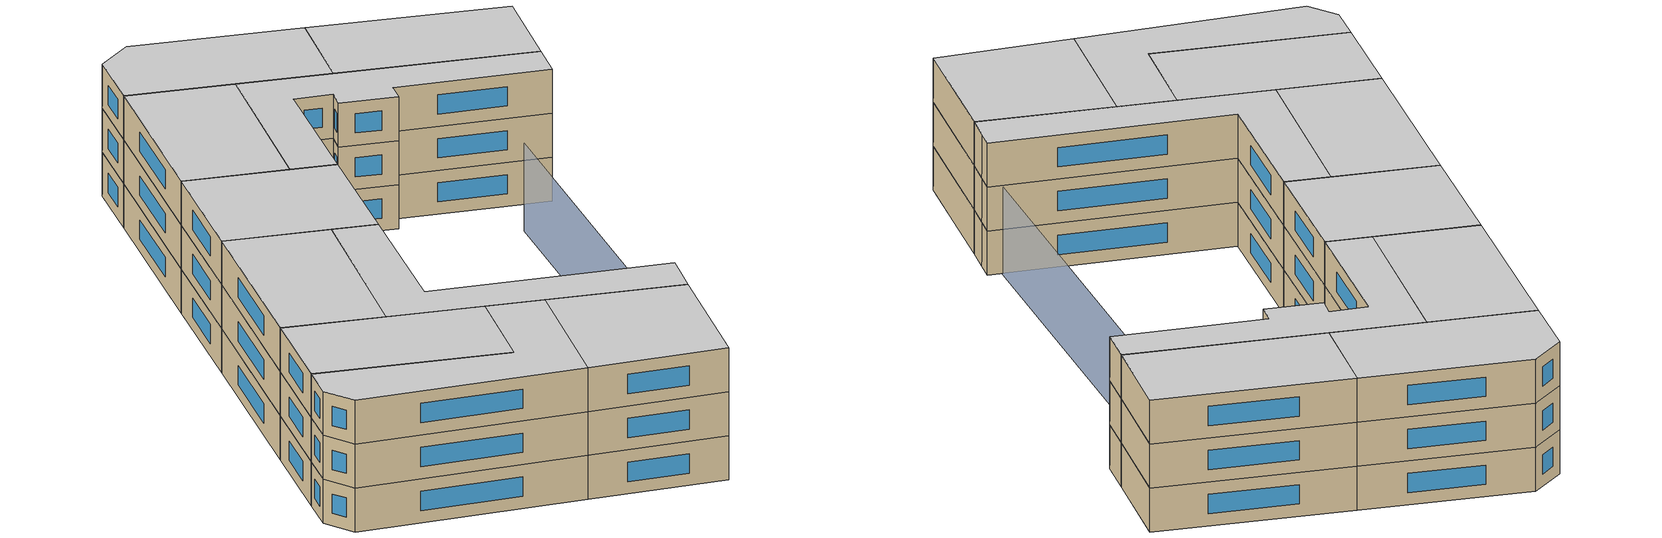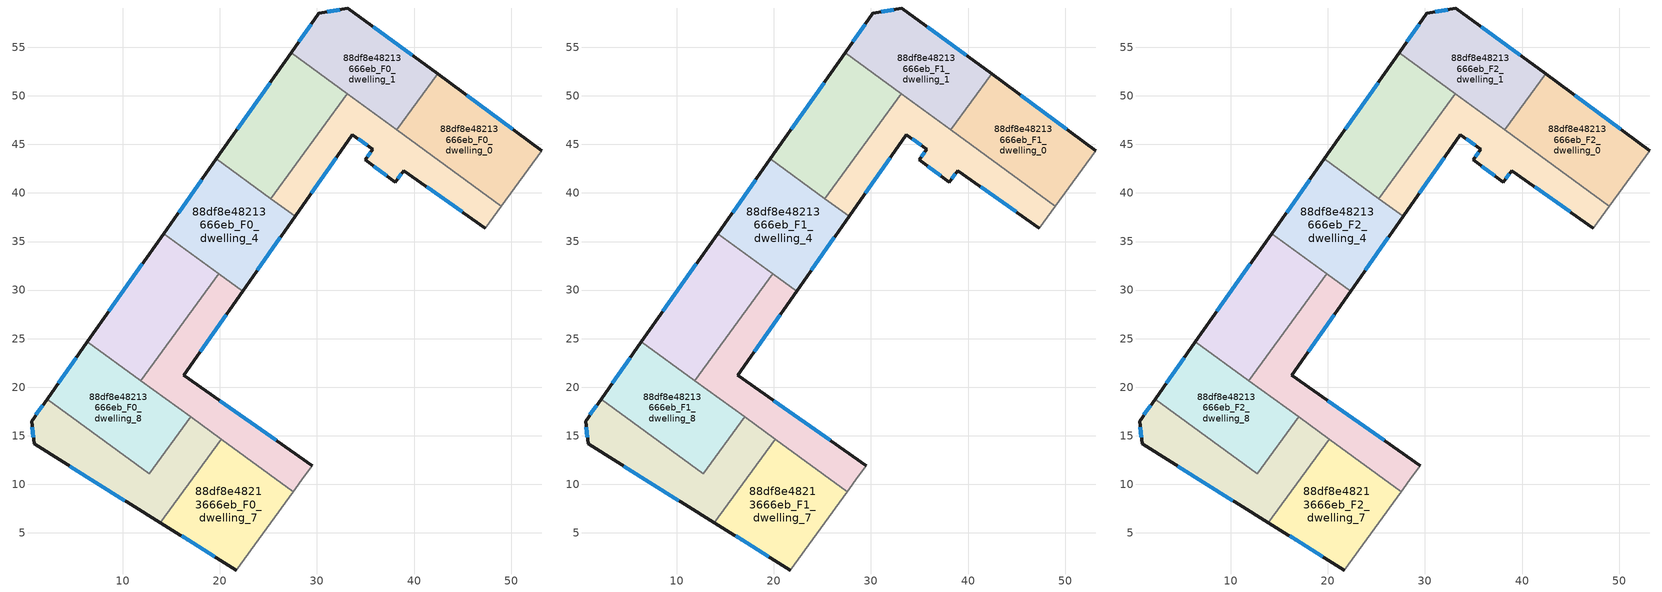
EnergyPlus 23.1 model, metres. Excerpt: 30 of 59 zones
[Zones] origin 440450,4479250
88df8e48213666eb_F0_dwelling_0
 floor ground (EU_floor_Construction): 53.15,44.36 49,38.65 38.23,46.49 42.43,52.24 z0
 wall outside (EU_wall_Construction): 53.15,44.36 42.43,52.24 z0:3
 wall to 88df8e48213666eb_F0_dwelling_1 (EU_wall_Construction): 42.43,52.24 38.23,46.49 z0:3
 wall adiabatic (EU_wall_Construction): 49,38.65 53.15,44.36 z0:3
 wall to 88df8e48213666eb_F0_dwelling_2 (EU_wall_Construction): 38.23,46.49 49,38.65 z0:3
 window (EU_Window_Construction): 50.14,46.57 45.44,50.03 z0.84:2.16
88df8e48213666eb_F0_dwelling_1
 floor ground (EU_floor_Construction): 42.43,52.24 38.23,46.49 27.34,54.42 30.2,58.48 33.19,59.03 z0
 wall outside (EU_wall_Construction): 42.43,52.24 33.19,59.03 30.2,58.48 27.34,54.42 z0:3
 wall to 88df8e48213666eb_F0_dwelling_3 (EU_wall_Construction): 27.34,54.42 33.14,50.2 z0:3
 wall to 88df8e48213666eb_F0_dwelling_2 (EU_wall_Construction): 33.14,50.2 38.23,46.49 z0:3
 window (EU_Window_Construction): 29.4,57.34 28.15,55.56 / 32.35,58.88 31.04,58.64 / 39.83,54.15 35.79,57.13 z0.84:2.16
88df8e48213666eb_F0_dwelling_2
 floor ground (EU_floor_Construction): 49,38.65 47.35,36.39 38.92,42.28 38.08,41.12 34.96,43.41 35.77,44.48 33.64,45.97 27.76,37.59 25.28,39.4 33.14,50.2 z0
 wall outside (EU_wall_Construction): 27.76,37.59 33.64,45.97 35.77,44.48 34.96,43.41 38.08,41.12 38.92,42.28 47.35,36.39 z0:3
 wall to 88df8e48213666eb_F0_dwelling_3 (EU_wall_Construction): 33.14,50.2 25.28,39.4 z0:3
 wall adiabatic (EU_wall_Construction): 47.35,36.39 49,38.65 z0:3
 wall to 88df8e48213666eb_F0_dwelling_4 (EU_wall_Construction): 25.28,39.4 27.76,37.59 z0:3
 window (EU_Window_Construction): 41.29,40.63 44.98,38.04 / 38.31,41.45 38.68,41.96 / 35.84,42.77 37.2,41.77 / 35.54,44.18 35.19,43.71 / 34.24,45.56 35.17,44.9 / 29.41,39.94 31.99,43.62 z0.84:2.16
88df8e48213666eb_F0_dwelling_3
 floor ground (EU_floor_Construction): 33.14,50.2 25.28,39.4 19.65,43.5 27.34,54.42 z0
 wall outside (EU_wall_Construction): 27.34,54.42 19.65,43.5 z0:3
 wall to 88df8e48213666eb_F0_dwelling_4 (EU_wall_Construction): 19.65,43.5 25.28,39.4 z0:3
 window (EU_Window_Construction): 25.18,51.35 21.81,46.57 z0.84:2.16
88df8e48213666eb_F0_dwelling_4
 floor ground (EU_floor_Construction): 27.76,37.59 22.37,29.89 14.24,35.82 19.65,43.5 z0
 wall outside (EU_wall_Construction): 22.37,29.89 27.76,37.59 / 19.65,43.5 14.24,35.82 z0:3
 wall to 88df8e48213666eb_F0_dwelling_6 (EU_wall_Construction): 14.24,35.82 19.92,31.68 z0:3
 wall to 88df8e48213666eb_F0_dwelling_5 (EU_wall_Construction): 19.92,31.68 22.37,29.89 z0:3
 window (EU_Window_Construction): 23.89,32.06 26.25,35.43 / 18.13,41.34 15.76,37.98 z0.84:2.16
88df8e48213666eb_F0_dwelling_5
 floor ground (EU_floor_Construction): 22.37,29.89 16.29,21.21 29.54,11.94 28.71,10.83 27.56,9.25 11.9,20.66 19.92,31.68 z0
 wall outside (EU_wall_Construction): 29.54,11.94 16.29,21.21 22.37,29.89 z0:3
 wall adiabatic (EU_wall_Construction): 27.56,9.25 28.71,10.83 29.54,11.94 z0:3
 wall to 88df8e48213666eb_F0_dwelling_6 (EU_wall_Construction): 19.92,31.68 11.9,20.66 z0:3
 wall to 88df8e48213666eb_F0_dwelling_7 (EU_wall_Construction): 20.15,14.65 27.56,9.25 z0:3
 wall to 88df8e48213666eb_F0_dwelling_9 (EU_wall_Construction): 17,16.94 20.15,14.65 z0:3
 wall to 88df8e48213666eb_F0_dwelling_8 (EU_wall_Construction): 11.9,20.66 17,16.94 z0:3
 window (EU_Window_Construction): 25.82,14.54 20.01,18.61 / 18,23.65 20.66,27.46 z0.84:2.16
88df8e48213666eb_F0_dwelling_6
 floor ground (EU_floor_Construction): 19.92,31.68 11.9,20.66 6.39,24.67 14.24,35.82 z0
 wall outside (EU_wall_Construction): 14.24,35.82 6.39,24.67 z0:3
 wall to 88df8e48213666eb_F0_dwelling_8 (EU_wall_Construction): 6.39,24.67 11.9,20.66 z0:3
 window (EU_Window_Construction): 12.03,32.69 8.59,27.8 z0.84:2.16
88df8e48213666eb_F0_dwelling_7
 floor ground (EU_floor_Construction): 27.56,9.25 21.7,1.19 13.9,6.06 20.15,14.65 z0
 wall outside (EU_wall_Construction): 13.9,6.06 21.7,1.19 z0:3
 wall to 88df8e48213666eb_F0_dwelling_9 (EU_wall_Construction): 20.15,14.65 13.9,6.06 z0:3
 wall adiabatic (EU_wall_Construction): 21.7,1.19 27.56,9.25 z0:3
 window (EU_Window_Construction): 16.09,4.69 19.51,2.56 z0.84:2.16
88df8e48213666eb_F0_dwelling_8
 floor ground (EU_floor_Construction): 17,16.94 12.75,11.11 2.23,18.77 6.39,24.67 z0
 wall outside (EU_wall_Construction): 6.39,24.67 2.23,18.77 z0:3
 wall to 88df8e48213666eb_F0_dwelling_9 (EU_wall_Construction): 2.23,18.77 12.75,11.11 17,16.94 z0:3
 window (EU_Window_Construction): 5.22,23.01 3.39,20.43 z0.84:2.16
88df8e48213666eb_F0_dwelling_9
 floor ground (EU_floor_Construction): 17,16.94 20.15,14.65 13.9,6.06 0.9,14.17 0.64,16.52 2.23,18.77 12.75,11.11 z0
 wall outside (EU_wall_Construction): 2.23,18.77 0.64,16.52 0.9,14.17 13.9,6.06 z0:3
 window (EU_Window_Construction): 4.55,11.89 10.24,8.34 / 0.71,15.86 0.82,14.83 / 1.78,18.14 1.09,17.15 z0.84:2.16
88df8e48213666eb_F1_dwelling_0
 floor to 88df8e48213666eb_F0_dwelling_0 (EU_floor_Construction): 53.15,44.36 49,38.65 38.23,46.49 42.43,52.24 z3
 wall outside (EU_wall_Construction): 53.15,44.36 42.43,52.24 z3:6
 wall to 88df8e48213666eb_F1_dwelling_1 (EU_wall_Construction): 42.43,52.24 38.23,46.49 z3:6
 wall adiabatic (EU_wall_Construction): 49,38.65 53.15,44.36 z3:6
 wall to 88df8e48213666eb_F1_dwelling_2 (EU_wall_Construction): 38.23,46.49 49,38.65 z3:6
 window (EU_Window_Construction): 50.14,46.57 45.44,50.03 z3.84:5.16
88df8e48213666eb_F1_dwelling_1
 floor to 88df8e48213666eb_F0_dwelling_1 (EU_floor_Construction): 42.43,52.24 38.23,46.49 27.34,54.42 30.2,58.48 33.19,59.03 z3
 wall outside (EU_wall_Construction): 42.43,52.24 33.19,59.03 30.2,58.48 27.34,54.42 z3:6
 wall to 88df8e48213666eb_F1_dwelling_3 (EU_wall_Construction): 27.34,54.42 33.14,50.2 z3:6
 wall to 88df8e48213666eb_F1_dwelling_2 (EU_wall_Construction): 33.14,50.2 38.23,46.49 z3:6
 window (EU_Window_Construction): 29.4,57.34 28.15,55.56 / 32.35,58.88 31.04,58.64 / 39.83,54.15 35.79,57.13 z3.84:5.16
88df8e48213666eb_F1_dwelling_2
 floor to 88df8e48213666eb_F0_dwelling_2 (EU_floor_Construction): 49,38.65 47.35,36.39 38.92,42.28 38.08,41.12 34.96,43.41 35.77,44.48 33.64,45.97 27.76,37.59 25.28,39.4 33.14,50.2 z3
 wall outside (EU_wall_Construction): 27.76,37.59 33.64,45.97 35.77,44.48 34.96,43.41 38.08,41.12 38.92,42.28 47.35,36.39 z3:6
 wall to 88df8e48213666eb_F1_dwelling_3 (EU_wall_Construction): 33.14,50.2 25.28,39.4 z3:6
 wall adiabatic (EU_wall_Construction): 47.35,36.39 49,38.65 z3:6
 wall to 88df8e48213666eb_F1_dwelling_4 (EU_wall_Construction): 25.28,39.4 27.76,37.59 z3:6
 window (EU_Window_Construction): 41.29,40.63 44.98,38.04 / 38.31,41.45 38.68,41.96 / 35.84,42.77 37.2,41.77 / 35.54,44.18 35.19,43.71 / 34.24,45.56 35.17,44.9 / 29.41,39.94 31.99,43.62 z3.84:5.16
88df8e48213666eb_F1_dwelling_3
 floor to 88df8e48213666eb_F0_dwelling_3 (EU_floor_Construction): 33.14,50.2 25.28,39.4 19.65,43.5 27.34,54.42 z3
 wall outside (EU_wall_Construction): 27.34,54.42 19.65,43.5 z3:6
 wall to 88df8e48213666eb_F1_dwelling_4 (EU_wall_Construction): 19.65,43.5 25.28,39.4 z3:6
 window (EU_Window_Construction): 25.18,51.35 21.81,46.57 z3.84:5.16
88df8e48213666eb_F1_dwelling_4
 floor to 88df8e48213666eb_F0_dwelling_4 (EU_floor_Construction): 27.76,37.59 22.37,29.89 14.24,35.82 19.65,43.5 z3
 wall outside (EU_wall_Construction): 22.37,29.89 27.76,37.59 / 19.65,43.5 14.24,35.82 z3:6
 wall to 88df8e48213666eb_F1_dwelling_6 (EU_wall_Construction): 14.24,35.82 19.92,31.68 z3:6
 wall to 88df8e48213666eb_F1_dwelling_5 (EU_wall_Construction): 19.92,31.68 22.37,29.89 z3:6
 window (EU_Window_Construction): 23.89,32.06 26.25,35.43 / 18.13,41.34 15.76,37.98 z3.84:5.16
88df8e48213666eb_F1_dwelling_5
 floor to 88df8e48213666eb_F0_dwelling_5 (EU_floor_Construction): 22.37,29.89 16.29,21.21 29.54,11.94 28.71,10.83 27.56,9.25 11.9,20.66 19.92,31.68 z3
 wall outside (EU_wall_Construction): 29.54,11.94 16.29,21.21 22.37,29.89 z3:6
 wall adiabatic (EU_wall_Construction): 27.56,9.25 28.71,10.83 29.54,11.94 z3:6
 wall to 88df8e48213666eb_F1_dwelling_6 (EU_wall_Construction): 19.92,31.68 11.9,20.66 z3:6
 wall to 88df8e48213666eb_F1_dwelling_7 (EU_wall_Construction): 20.15,14.65 27.56,9.25 z3:6
 wall to 88df8e48213666eb_F1_dwelling_9 (EU_wall_Construction): 17,16.94 20.15,14.65 z3:6
 wall to 88df8e48213666eb_F1_dwelling_8 (EU_wall_Construction): 11.9,20.66 17,16.94 z3:6
 window (EU_Window_Construction): 25.82,14.54 20.01,18.61 / 18,23.65 20.66,27.46 z3.84:5.16
88df8e48213666eb_F1_dwelling_6
 floor to 88df8e48213666eb_F0_dwelling_6 (EU_floor_Construction): 19.92,31.68 11.9,20.66 6.39,24.67 14.24,35.82 z3
 wall outside (EU_wall_Construction): 14.24,35.82 6.39,24.67 z3:6
 wall to 88df8e48213666eb_F1_dwelling_8 (EU_wall_Construction): 6.39,24.67 11.9,20.66 z3:6
 window (EU_Window_Construction): 12.03,32.69 8.59,27.8 z3.84:5.16
88df8e48213666eb_F1_dwelling_7
 floor to 88df8e48213666eb_F0_dwelling_7 (EU_floor_Construction): 27.56,9.25 21.7,1.19 13.9,6.06 20.15,14.65 z3
 wall outside (EU_wall_Construction): 13.9,6.06 21.7,1.19 z3:6
 wall to 88df8e48213666eb_F1_dwelling_9 (EU_wall_Construction): 20.15,14.65 13.9,6.06 z3:6
 wall adiabatic (EU_wall_Construction): 21.7,1.19 27.56,9.25 z3:6
 window (EU_Window_Construction): 16.09,4.69 19.51,2.56 z3.84:5.16
88df8e48213666eb_F1_dwelling_8
 floor to 88df8e48213666eb_F0_dwelling_8 (EU_floor_Construction): 17,16.94 12.75,11.11 2.23,18.77 6.39,24.67 z3
 wall outside (EU_wall_Construction): 6.39,24.67 2.23,18.77 z3:6
 wall to 88df8e48213666eb_F1_dwelling_9 (EU_wall_Construction): 2.23,18.77 12.75,11.11 17,16.94 z3:6
 window (EU_Window_Construction): 5.22,23.01 3.39,20.43 z3.84:5.16
88df8e48213666eb_F1_dwelling_9
 floor to 88df8e48213666eb_F0_dwelling_9 (EU_floor_Construction): 17,16.94 20.15,14.65 13.9,6.06 0.9,14.17 0.64,16.52 2.23,18.77 12.75,11.11 z3
 wall outside (EU_wall_Construction): 2.23,18.77 0.64,16.52 0.9,14.17 13.9,6.06 z3:6
 window (EU_Window_Construction): 4.55,11.89 10.24,8.34 / 0.71,15.86 0.82,14.83 / 1.78,18.14 1.09,17.15 z3.84:5.16
88df8e48213666eb_F2_dwelling_0
 floor to 88df8e48213666eb_F1_dwelling_0 (EU_floor_Construction): 53.15,44.36 49,38.65 38.23,46.49 42.43,52.24 z6
 wall outside (EU_wall_Construction): 53.15,44.36 42.43,52.24 z6:9
 wall to 88df8e48213666eb_F2_dwelling_1 (EU_wall_Construction): 42.43,52.24 38.23,46.49 z6:9
 wall adiabatic (EU_wall_Construction): 49,38.65 53.15,44.36 z6:9
 wall to 88df8e48213666eb_F2_dwelling_2 (EU_wall_Construction): 38.23,46.49 49,38.65 z6:9
 window (EU_Window_Construction): 50.14,46.57 45.44,50.03 z6.84:8.16
 ceiling to 88df8e48213666eb_F3_dwelling_0 (EU_floor_Construction): 49,38.65 53.15,44.36 42.43,52.24 38.23,46.49 z9
88df8e48213666eb_F2_dwelling_1
 floor to 88df8e48213666eb_F1_dwelling_1 (EU_floor_Construction): 42.43,52.24 38.23,46.49 27.34,54.42 30.2,58.48 33.19,59.03 z6
 wall outside (EU_wall_Construction): 42.43,52.24 33.19,59.03 30.2,58.48 27.34,54.42 z6:9
 wall to 88df8e48213666eb_F2_dwelling_3 (EU_wall_Construction): 27.34,54.42 33.14,50.2 z6:9
 wall to 88df8e48213666eb_F2_dwelling_2 (EU_wall_Construction): 33.14,50.2 38.23,46.49 z6:9
 window (EU_Window_Construction): 29.4,57.34 28.15,55.56 / 32.35,58.88 31.04,58.64 / 39.83,54.15 35.79,57.13 z6.84:8.16
 ceiling to 88df8e48213666eb_F3_dwelling_1 (EU_floor_Construction): 38.23,46.49 42.43,52.24 33.19,59.03 30.2,58.48 27.34,54.42 z9
88df8e48213666eb_F2_dwelling_2
 floor to 88df8e48213666eb_F1_dwelling_2 (EU_floor_Construction): 49,38.65 47.35,36.39 38.92,42.28 38.08,41.12 34.96,43.41 35.77,44.48 33.64,45.97 27.76,37.59 25.28,39.4 33.14,50.2 z6
 wall outside (EU_wall_Construction): 27.76,37.59 33.64,45.97 35.77,44.48 34.96,43.41 38.08,41.12 38.92,42.28 47.35,36.39 z6:9
 wall to 88df8e48213666eb_F2_dwelling_3 (EU_wall_Construction): 33.14,50.2 25.28,39.4 z6:9
 wall adiabatic (EU_wall_Construction): 47.35,36.39 49,38.65 z6:9
 wall to 88df8e48213666eb_F2_dwelling_4 (EU_wall_Construction): 25.28,39.4 27.76,37.59 z6:9
 window (EU_Window_Construction): 41.29,40.63 44.98,38.04 / 38.31,41.45 38.68,41.96 / 35.84,42.77 37.2,41.77 / 35.54,44.18 35.19,43.71 / 34.24,45.56 35.17,44.9 / 29.41,39.94 31.99,43.62 z6.84:8.16
 ceiling to 88df8e48213666eb_F3_dwelling_2 (EU_floor_Construction): 47.35,36.39 49,38.65 33.14,50.2 25.28,39.4 27.76,37.59 33.64,45.97 35.77,44.48 34.96,43.41 38.08,41.12 38.92,42.28 z9
88df8e48213666eb_F2_dwelling_3
 floor to 88df8e48213666eb_F1_dwelling_3 (EU_floor_Construction): 33.14,50.2 25.28,39.4 19.65,43.5 27.34,54.42 z6
 wall outside (EU_wall_Construction): 27.34,54.42 19.65,43.5 z6:9
 wall to 88df8e48213666eb_F2_dwelling_4 (EU_wall_Construction): 19.65,43.5 25.28,39.4 z6:9
 window (EU_Window_Construction): 25.18,51.35 21.81,46.57 z6.84:8.16
 ceiling to 88df8e48213666eb_F3_dwelling_3 (EU_floor_Construction): 25.28,39.4 33.14,50.2 27.34,54.42 19.65,43.5 z9
88df8e48213666eb_F2_dwelling_4
 floor to 88df8e48213666eb_F1_dwelling_4 (EU_floor_Construction): 27.76,37.59 22.37,29.89 14.24,35.82 19.65,43.5 z6
 wall outside (EU_wall_Construction): 22.37,29.89 27.76,37.59 / 19.65,43.5 14.24,35.82 z6:9
 wall to 88df8e48213666eb_F2_dwelling_6 (EU_wall_Construction): 14.24,35.82 19.92,31.68 z6:9
 wall to 88df8e48213666eb_F2_dwelling_5 (EU_wall_Construction): 19.92,31.68 22.37,29.89 z6:9
 window (EU_Window_Construction): 23.89,32.06 26.25,35.43 / 18.13,41.34 15.76,37.98 z6.84:8.16
 ceiling to 88df8e48213666eb_F3_dwelling_4 (EU_floor_Construction): 22.37,29.89 27.76,37.59 19.65,43.5 14.24,35.82 z9
88df8e48213666eb_F2_dwelling_5
 floor to 88df8e48213666eb_F1_dwelling_5 (EU_floor_Construction): 22.37,29.89 16.29,21.21 29.54,11.94 28.71,10.83 27.56,9.25 11.9,20.66 19.92,31.68 z6
 wall outside (EU_wall_Construction): 29.54,11.94 16.29,21.21 22.37,29.89 z6:9
 wall adiabatic (EU_wall_Construction): 27.56,9.25 28.71,10.83 29.54,11.94 z6:9
 wall to 88df8e48213666eb_F2_dwelling_6 (EU_wall_Construction): 19.92,31.68 11.9,20.66 z6:9
 wall to 88df8e48213666eb_F2_dwelling_7 (EU_wall_Construction): 20.15,14.65 27.56,9.25 z6:9
 wall to 88df8e48213666eb_F2_dwelling_9 (EU_wall_Construction): 17,16.94 20.15,14.65 z6:9
 wall to 88df8e48213666eb_F2_dwelling_8 (EU_wall_Construction): 11.9,20.66 17,16.94 z6:9
 window (EU_Window_Construction): 25.82,14.54 20.01,18.61 / 18,23.65 20.66,27.46 z6.84:8.16
 ceiling to 88df8e48213666eb_F3_dwelling_5 (EU_floor_Construction): 28.71,10.83 29.54,11.94 16.29,21.21 22.37,29.89 19.92,31.68 11.9,20.66 27.56,9.25 z9
88df8e48213666eb_F2_dwelling_6
 floor to 88df8e48213666eb_F1_dwelling_6 (EU_floor_Construction): 19.92,31.68 11.9,20.66 6.39,24.67 14.24,35.82 z6
 wall outside (EU_wall_Construction): 14.24,35.82 6.39,24.67 z6:9
 wall to 88df8e48213666eb_F2_dwelling_8 (EU_wall_Construction): 6.39,24.67 11.9,20.66 z6:9
 window (EU_Window_Construction): 12.03,32.69 8.59,27.8 z6.84:8.16
 ceiling to 88df8e48213666eb_F3_dwelling_6 (EU_floor_Construction): 11.9,20.66 19.92,31.68 14.24,35.82 6.39,24.67 z9
88df8e48213666eb_F2_dwelling_7
 floor to 88df8e48213666eb_F1_dwelling_7 (EU_floor_Construction): 27.56,9.25 21.7,1.19 13.9,6.06 20.15,14.65 z6
 wall outside (EU_wall_Construction): 13.9,6.06 21.7,1.19 z6:9
 wall to 88df8e48213666eb_F2_dwelling_9 (EU_wall_Construction): 20.15,14.65 13.9,6.06 z6:9
 wall adiabatic (EU_wall_Construction): 21.7,1.19 27.56,9.25 z6:9
 window (EU_Window_Construction): 16.09,4.69 19.51,2.56 z6.84:8.16
 ceiling to 88df8e48213666eb_F3_dwelling_7 (EU_floor_Construction): 21.7,1.19 27.56,9.25 20.15,14.65 13.9,6.06 z9
88df8e48213666eb_F2_dwelling_8
 floor to 88df8e48213666eb_F1_dwelling_8 (EU_floor_Construction): 17,16.94 12.75,11.11 2.23,18.77 6.39,24.67 z6
 wall outside (EU_wall_Construction): 6.39,24.67 2.23,18.77 z6:9
 wall to 88df8e48213666eb_F2_dwelling_9 (EU_wall_Construction): 2.23,18.77 12.75,11.11 17,16.94 z6:9
 window (EU_Window_Construction): 5.22,23.01 3.39,20.43 z6.84:8.16
 ceiling to 88df8e48213666eb_F3_dwelling_8 (EU_floor_Construction): 12.75,11.11 17,16.94 6.39,24.67 2.23,18.77 z9
88df8e48213666eb_F2_dwelling_9
 floor to 88df8e48213666eb_F1_dwelling_9 (EU_floor_Construction): 17,16.94 20.15,14.65 13.9,6.06 0.9,14.17 0.64,16.52 2.23,18.77 12.75,11.11 z6
 wall outside (EU_wall_Construction): 2.23,18.77 0.64,16.52 0.9,14.17 13.9,6.06 z6:9
 window (EU_Window_Construction): 4.55,11.89 10.24,8.34 / 0.71,15.86 0.82,14.83 / 1.78,18.14 1.09,17.15 z6.84:8.16
 ceiling to 88df8e48213666eb_F3_dwelling_9 (EU_floor_Construction): 13.9,6.06 20.15,14.65 17,16.94 12.75,11.11 2.23,18.77 0.64,16.52 0.9,14.17 z9
shading: 21.7,1.19 42.73,34.82 z0:6
[Building]
EU S2 Campaign: North Axis=0; Terrain=City; Solar Distribution=FullExterior
[Site:Location]
Madrid: Latitude=40.5; Longitude=-3.5; Time Zone=1; Elevation=609
[SizingPeriod:WeatherFileDays]
AnnualSizingPeriod: Begin Month=1; Begin Day of Month=1; End Month=12; End Day of Month=31; Day of Week for Start Day=Monday; Use Weather File Daylight Saving Period=No; Use Weather File Rain and Snow Indicators=No
[MATERIAL]
EU_InternalMass_Material: Roughness=MediumRough; Thickness=0.1; Conductivity=1; Density=1800; Specific Heat=900; Thermal Absorptance=0.9; Solar Absorptance=0.7; Visible Absorptance=0.7
[MATERIAL:NOMASS] Roughness=MediumRough; Thermal Absorptance=0.9; Solar Absorptance=0.7; Visible Absorptance=0.7
Name | Thermal Resistance
EU_wall_NoMass | 2.16768
EU_floor_NoMass | 1.14339
[WINDOWMATERIAL:SIMPLEGLAZINGSYSTEM]
EU_Window_SimpleGlazing: UFactor=3.23888; Solar Heat Gain Coefficient=0.85; Visible Transmittance=0.85
[CONSTRUCTION]
EU_wall_Construction: EU_wall_NoMass
EU_floor_Construction: EU_floor_NoMass
EU_Window_Construction: EU_Window_SimpleGlazing
EU_InternalMass_Construction: EU_InternalMass_Material
[ZONE] Type=1; Multiplier=1; Ceiling Height=autocalculate; Floor Area=autocalculate; Part of Total Floor Area=Yes
Name | Volume
88df8e48213666eb_F0_dwelling_0; 88df8e48213666eb_F1_dwelling_0; 88df8e48213666eb_F2_dwelling_0 | 283.245
88df8e48213666eb_F0_dwelling_1; 88df8e48213666eb_F1_dwelling_1; 88df8e48213666eb_F2_dwelling_1 | 283.237
88df8e48213666eb_F0_dwelling_2; 88df8e48213666eb_F1_dwelling_2; 88df8e48213666eb_F2_dwelling_2 | 283.2
88df8e48213666eb_F0_dwelling_3; 88df8e48213666eb_F1_dwelling_3; 88df8e48213666eb_F2_dwelling_3 | 283.214
88df8e48213666eb_F0_dwelling_4; 88df8e48213666eb_F1_dwelling_4; 88df8e48213666eb_F2_dwelling_4 | 283.221
88df8e48213666eb_F0_dwelling_5; 88df8e48213666eb_F1_dwelling_5; 88df8e48213666eb_F2_dwelling_5 | 283.223
88df8e48213666eb_F0_dwelling_6; 88df8e48213666eb_F1_dwelling_6; 88df8e48213666eb_F2_dwelling_6 | 283.23
88df8e48213666eb_F0_dwelling_7; 88df8e48213666eb_F1_dwelling_7; 88df8e48213666eb_F2_dwelling_7 | 283.22
88df8e48213666eb_F0_dwelling_8; 88df8e48213666eb_F1_dwelling_8; 88df8e48213666eb_F2_dwelling_8 | 283.217
88df8e48213666eb_F0_dwelling_9; 88df8e48213666eb_F1_dwelling_9; 88df8e48213666eb_F2_dwelling_9 | 283.194
[INTERNALMASS] Construction=EU_InternalMass_Construction
Name | Zone or ZoneList | Surface Area
88df8e48213666eb_F0_dwelling_0_EU_InternalMass | 88df8e48213666eb_F0_dwelling_0 | 94.415
88df8e48213666eb_F0_dwelling_1_EU_InternalMass | 88df8e48213666eb_F0_dwelling_1 | 94.4129
88df8e48213666eb_F0_dwelling_2_EU_InternalMass | 88df8e48213666eb_F0_dwelling_2 | 94.401
88df8e48213666eb_F0_dwelling_3_EU_InternalMass | 88df8e48213666eb_F0_dwelling_3 | 94.4079
88df8e48213666eb_F0_dwelling_4_EU_InternalMass | 88df8e48213666eb_F0_dwelling_4 | 94.4069
88df8e48213666eb_F0_dwelling_5_EU_InternalMass | 88df8e48213666eb_F0_dwelling_5 | 94.4099
88df8e48213666eb_F0_dwelling_6_EU_InternalMass | 88df8e48213666eb_F0_dwelling_6 | 94.412
88df8e48213666eb_F0_dwelling_7_EU_InternalMass | 88df8e48213666eb_F0_dwelling_7 | 94.4061
88df8e48213666eb_F0_dwelling_8_EU_InternalMass | 88df8e48213666eb_F0_dwelling_8 | 94.4069
88df8e48213666eb_F0_dwelling_9_EU_InternalMass | 88df8e48213666eb_F0_dwelling_9 | 94.3976
88df8e48213666eb_F1_dwelling_0_EU_InternalMass | 88df8e48213666eb_F1_dwelling_0 | 94.415
88df8e48213666eb_F1_dwelling_1_EU_InternalMass | 88df8e48213666eb_F1_dwelling_1 | 94.4129
88df8e48213666eb_F1_dwelling_2_EU_InternalMass | 88df8e48213666eb_F1_dwelling_2 | 94.401
88df8e48213666eb_F1_dwelling_3_EU_InternalMass | 88df8e48213666eb_F1_dwelling_3 | 94.4079
88df8e48213666eb_F1_dwelling_4_EU_InternalMass | 88df8e48213666eb_F1_dwelling_4 | 94.4069
88df8e48213666eb_F1_dwelling_5_EU_InternalMass | 88df8e48213666eb_F1_dwelling_5 | 94.4099
88df8e48213666eb_F1_dwelling_6_EU_InternalMass | 88df8e48213666eb_F1_dwelling_6 | 94.412
88df8e48213666eb_F1_dwelling_7_EU_InternalMass | 88df8e48213666eb_F1_dwelling_7 | 94.4061
88df8e48213666eb_F1_dwelling_8_EU_InternalMass | 88df8e48213666eb_F1_dwelling_8 | 94.4069
88df8e48213666eb_F1_dwelling_9_EU_InternalMass | 88df8e48213666eb_F1_dwelling_9 | 94.3976
88df8e48213666eb_F2_dwelling_0_EU_InternalMass | 88df8e48213666eb_F2_dwelling_0 | 94.415
88df8e48213666eb_F2_dwelling_1_EU_InternalMass | 88df8e48213666eb_F2_dwelling_1 | 94.4129
88df8e48213666eb_F2_dwelling_2_EU_InternalMass | 88df8e48213666eb_F2_dwelling_2 | 94.401
88df8e48213666eb_F2_dwelling_3_EU_InternalMass | 88df8e48213666eb_F2_dwelling_3 | 94.4079
88df8e48213666eb_F2_dwelling_4_EU_InternalMass | 88df8e48213666eb_F2_dwelling_4 | 94.4069
88df8e48213666eb_F2_dwelling_5_EU_InternalMass | 88df8e48213666eb_F2_dwelling_5 | 94.4099
88df8e48213666eb_F2_dwelling_6_EU_InternalMass | 88df8e48213666eb_F2_dwelling_6 | 94.412
88df8e48213666eb_F2_dwelling_7_EU_InternalMass | 88df8e48213666eb_F2_dwelling_7 | 94.4061
88df8e48213666eb_F2_dwelling_8_EU_InternalMass | 88df8e48213666eb_F2_dwelling_8 | 94.4069
88df8e48213666eb_F2_dwelling_9_EU_InternalMass | 88df8e48213666eb_F2_dwelling_9 | 94.3976
[OTHEREQUIPMENT] Fuel Type=Electricity; Design Level Calculation Method=Watts/Area; Power per Zone Floor Area=1; Fraction Latent=0; Fraction Radiant=0; Fraction Lost=0; Carbon Dioxide Generation Rate=0; EndUse Subcategory=EU_Step8_InternalGains
Name | Zone or ZoneList or Space or SpaceList | Schedule
EU_Step8_InternalGain_88df8e48213666eb_F0_dwelling_0_f000 | 88df8e48213666eb_F0_dwelling_0 | EU_Step8_GainSchedule_88df8e48213666eb_F0_dwelling_0_f000
EU_Step8_InternalGain_88df8e48213666eb_F0_dwelling_1_f000 | 88df8e48213666eb_F0_dwelling_1 | EU_Step8_GainSchedule_88df8e48213666eb_F0_dwelling_1_f000
EU_Step8_InternalGain_88df8e48213666eb_F0_dwelling_2_f000 | 88df8e48213666eb_F0_dwelling_2 | EU_Step8_GainSchedule_88df8e48213666eb_F0_dwelling_2_f000
EU_Step8_InternalGain_88df8e48213666eb_F0_dwelling_3_f000 | 88df8e48213666eb_F0_dwelling_3 | EU_Step8_GainSchedule_88df8e48213666eb_F0_dwelling_3_f000
EU_Step8_InternalGain_88df8e48213666eb_F0_dwelling_4_f000 | 88df8e48213666eb_F0_dwelling_4 | EU_Step8_GainSchedule_88df8e48213666eb_F0_dwelling_4_f000
EU_Step8_InternalGain_88df8e48213666eb_F0_dwelling_5_f000 | 88df8e48213666eb_F0_dwelling_5 | EU_Step8_GainSchedule_88df8e48213666eb_F0_dwelling_5_f000
EU_Step8_InternalGain_88df8e48213666eb_F0_dwelling_6_f000 | 88df8e48213666eb_F0_dwelling_6 | EU_Step8_GainSchedule_88df8e48213666eb_F0_dwelling_6_f000
EU_Step8_InternalGain_88df8e48213666eb_F0_dwelling_7_f000 | 88df8e48213666eb_F0_dwelling_7 | EU_Step8_GainSchedule_88df8e48213666eb_F0_dwelling_7_f000
EU_Step8_InternalGain_88df8e48213666eb_F0_dwelling_8_f000 | 88df8e48213666eb_F0_dwelling_8 | EU_Step8_GainSchedule_88df8e48213666eb_F0_dwelling_8_f000
EU_Step8_InternalGain_88df8e48213666eb_F0_dwelling_9_f000 | 88df8e48213666eb_F0_dwelling_9 | EU_Step8_GainSchedule_88df8e48213666eb_F0_dwelling_9_f000
EU_Step8_InternalGain_88df8e48213666eb_F1_dwelling_0_f000 | 88df8e48213666eb_F1_dwelling_0 | EU_Step8_GainSchedule_88df8e48213666eb_F1_dwelling_0_f000
EU_Step8_InternalGain_88df8e48213666eb_F1_dwelling_1_f000 | 88df8e48213666eb_F1_dwelling_1 | EU_Step8_GainSchedule_88df8e48213666eb_F1_dwelling_1_f000
EU_Step8_InternalGain_88df8e48213666eb_F1_dwelling_2_f000 | 88df8e48213666eb_F1_dwelling_2 | EU_Step8_GainSchedule_88df8e48213666eb_F1_dwelling_2_f000
EU_Step8_InternalGain_88df8e48213666eb_F1_dwelling_3_f000 | 88df8e48213666eb_F1_dwelling_3 | EU_Step8_GainSchedule_88df8e48213666eb_F1_dwelling_3_f000
EU_Step8_InternalGain_88df8e48213666eb_F1_dwelling_4_f000 | 88df8e48213666eb_F1_dwelling_4 | EU_Step8_GainSchedule_88df8e48213666eb_F1_dwelling_4_f000
EU_Step8_InternalGain_88df8e48213666eb_F1_dwelling_5_f000 | 88df8e48213666eb_F1_dwelling_5 | EU_Step8_GainSchedule_88df8e48213666eb_F1_dwelling_5_f000
EU_Step8_InternalGain_88df8e48213666eb_F1_dwelling_6_f000 | 88df8e48213666eb_F1_dwelling_6 | EU_Step8_GainSchedule_88df8e48213666eb_F1_dwelling_6_f000
EU_Step8_InternalGain_88df8e48213666eb_F1_dwelling_7_f000 | 88df8e48213666eb_F1_dwelling_7 | EU_Step8_GainSchedule_88df8e48213666eb_F1_dwelling_7_f000
EU_Step8_InternalGain_88df8e48213666eb_F1_dwelling_8_f000 | 88df8e48213666eb_F1_dwelling_8 | EU_Step8_GainSchedule_88df8e48213666eb_F1_dwelling_8_f000
EU_Step8_InternalGain_88df8e48213666eb_F1_dwelling_9_f000 | 88df8e48213666eb_F1_dwelling_9 | EU_Step8_GainSchedule_88df8e48213666eb_F1_dwelling_9_f000
EU_Step8_InternalGain_88df8e48213666eb_F2_dwelling_0_f000 | 88df8e48213666eb_F2_dwelling_0 | EU_Step8_GainSchedule_88df8e48213666eb_F2_dwelling_0_f000
EU_Step8_InternalGain_88df8e48213666eb_F2_dwelling_1_f000 | 88df8e48213666eb_F2_dwelling_1 | EU_Step8_GainSchedule_88df8e48213666eb_F2_dwelling_1_f000
EU_Step8_InternalGain_88df8e48213666eb_F2_dwelling_2_f000 | 88df8e48213666eb_F2_dwelling_2 | EU_Step8_GainSchedule_88df8e48213666eb_F2_dwelling_2_f000
EU_Step8_InternalGain_88df8e48213666eb_F2_dwelling_3_f000 | 88df8e48213666eb_F2_dwelling_3 | EU_Step8_GainSchedule_88df8e48213666eb_F2_dwelling_3_f000
EU_Step8_InternalGain_88df8e48213666eb_F2_dwelling_4_f000 | 88df8e48213666eb_F2_dwelling_4 | EU_Step8_GainSchedule_88df8e48213666eb_F2_dwelling_4_f000
EU_Step8_InternalGain_88df8e48213666eb_F2_dwelling_5_f000 | 88df8e48213666eb_F2_dwelling_5 | EU_Step8_GainSchedule_88df8e48213666eb_F2_dwelling_5_f000
EU_Step8_InternalGain_88df8e48213666eb_F2_dwelling_6_f000 | 88df8e48213666eb_F2_dwelling_6 | EU_Step8_GainSchedule_88df8e48213666eb_F2_dwelling_6_f000
EU_Step8_InternalGain_88df8e48213666eb_F2_dwelling_7_f000 | 88df8e48213666eb_F2_dwelling_7 | EU_Step8_GainSchedule_88df8e48213666eb_F2_dwelling_7_f000
EU_Step8_InternalGain_88df8e48213666eb_F2_dwelling_8_f000 | 88df8e48213666eb_F2_dwelling_8 | EU_Step8_GainSchedule_88df8e48213666eb_F2_dwelling_8_f000
EU_Step8_InternalGain_88df8e48213666eb_F2_dwelling_9_f000 | 88df8e48213666eb_F2_dwelling_9 | EU_Step8_GainSchedule_88df8e48213666eb_F2_dwelling_9_f000
[ZONEVENTILATION:DESIGNFLOWRATE] Schedule=EU_AlwaysOn; Design Flow Rate Calculation Method=AirChanges/Hour; Air Changes per Hour=0.480546; Ventilation Type=Natural; Fan Pressure Rise=0; Fan Total Efficiency=1; Constant Term Coefficient=1; Temperature Term Coefficient=0; Velocity Term Coefficient=0; Velocity Squared Term Coefficient=0; Minimum Indoor Temperature=-100; Maximum Indoor Temperature=100; Delta Temperature=-100; Minimum Outdoor Temperature=-100; Maximum Outdoor Temperature=100; Maximum Wind Speed=40
Name | Zone or ZoneList or Space or SpaceList
EU_ConstantAir_88df8e48213666eb_F0_dwelling_0 | 88df8e48213666eb_F0_dwelling_0
EU_ConstantAir_88df8e48213666eb_F0_dwelling_1 | 88df8e48213666eb_F0_dwelling_1
EU_ConstantAir_88df8e48213666eb_F0_dwelling_2 | 88df8e48213666eb_F0_dwelling_2
EU_ConstantAir_88df8e48213666eb_F0_dwelling_3 | 88df8e48213666eb_F0_dwelling_3
EU_ConstantAir_88df8e48213666eb_F0_dwelling_4 | 88df8e48213666eb_F0_dwelling_4
EU_ConstantAir_88df8e48213666eb_F0_dwelling_5 | 88df8e48213666eb_F0_dwelling_5
EU_ConstantAir_88df8e48213666eb_F0_dwelling_6 | 88df8e48213666eb_F0_dwelling_6
EU_ConstantAir_88df8e48213666eb_F0_dwelling_7 | 88df8e48213666eb_F0_dwelling_7
EU_ConstantAir_88df8e48213666eb_F0_dwelling_8 | 88df8e48213666eb_F0_dwelling_8
EU_ConstantAir_88df8e48213666eb_F0_dwelling_9 | 88df8e48213666eb_F0_dwelling_9
EU_ConstantAir_88df8e48213666eb_F1_dwelling_0 | 88df8e48213666eb_F1_dwelling_0
EU_ConstantAir_88df8e48213666eb_F1_dwelling_1 | 88df8e48213666eb_F1_dwelling_1
EU_ConstantAir_88df8e48213666eb_F1_dwelling_2 | 88df8e48213666eb_F1_dwelling_2
EU_ConstantAir_88df8e48213666eb_F1_dwelling_3 | 88df8e48213666eb_F1_dwelling_3
EU_ConstantAir_88df8e48213666eb_F1_dwelling_4 | 88df8e48213666eb_F1_dwelling_4
EU_ConstantAir_88df8e48213666eb_F1_dwelling_5 | 88df8e48213666eb_F1_dwelling_5
EU_ConstantAir_88df8e48213666eb_F1_dwelling_6 | 88df8e48213666eb_F1_dwelling_6
EU_ConstantAir_88df8e48213666eb_F1_dwelling_7 | 88df8e48213666eb_F1_dwelling_7
EU_ConstantAir_88df8e48213666eb_F1_dwelling_8 | 88df8e48213666eb_F1_dwelling_8
EU_ConstantAir_88df8e48213666eb_F1_dwelling_9 | 88df8e48213666eb_F1_dwelling_9
EU_ConstantAir_88df8e48213666eb_F2_dwelling_0 | 88df8e48213666eb_F2_dwelling_0
EU_ConstantAir_88df8e48213666eb_F2_dwelling_1 | 88df8e48213666eb_F2_dwelling_1
EU_ConstantAir_88df8e48213666eb_F2_dwelling_2 | 88df8e48213666eb_F2_dwelling_2
EU_ConstantAir_88df8e48213666eb_F2_dwelling_3 | 88df8e48213666eb_F2_dwelling_3
EU_ConstantAir_88df8e48213666eb_F2_dwelling_4 | 88df8e48213666eb_F2_dwelling_4
EU_ConstantAir_88df8e48213666eb_F2_dwelling_5 | 88df8e48213666eb_F2_dwelling_5
EU_ConstantAir_88df8e48213666eb_F2_dwelling_6 | 88df8e48213666eb_F2_dwelling_6
EU_ConstantAir_88df8e48213666eb_F2_dwelling_7 | 88df8e48213666eb_F2_dwelling_7
EU_ConstantAir_88df8e48213666eb_F2_dwelling_8 | 88df8e48213666eb_F2_dwelling_8
EU_ConstantAir_88df8e48213666eb_F2_dwelling_9 | 88df8e48213666eb_F2_dwelling_9
[HVACTEMPLATE:THERMOSTAT] Constant Heating Setpoint=20; Constant Cooling Setpoint=50
EU_HeatOnly_88df8e48213666eb_F0_dwelling_0; EU_HeatOnly_88df8e48213666eb_F0_dwelling_1; EU_HeatOnly_88df8e48213666eb_F0_dwelling_2; EU_HeatOnly_88df8e48213666eb_F0_dwelling_3; EU_HeatOnly_88df8e48213666eb_F0_dwelling_4; EU_HeatOnly_88df8e48213666eb_F0_dwelling_5; EU_HeatOnly_88df8e48213666eb_F0_dwelling_6; EU_HeatOnly_88df8e48213666eb_F0_dwelling_7; EU_HeatOnly_88df8e48213666eb_F0_dwelling_8; EU_HeatOnly_88df8e48213666eb_F0_dwelling_9; EU_HeatOnly_88df8e48213666eb_F1_dwelling_0; EU_HeatOnly_88df8e48213666eb_F1_dwelling_1; EU_HeatOnly_88df8e48213666eb_F1_dwelling_2; EU_HeatOnly_88df8e48213666eb_F1_dwelling_3; EU_HeatOnly_88df8e48213666eb_F1_dwelling_4; EU_HeatOnly_88df8e48213666eb_F1_dwelling_5; EU_HeatOnly_88df8e48213666eb_F1_dwelling_6; EU_HeatOnly_88df8e48213666eb_F1_dwelling_7; EU_HeatOnly_88df8e48213666eb_F1_dwelling_8; EU_HeatOnly_88df8e48213666eb_F1_dwelling_9; EU_HeatOnly_88df8e48213666eb_F2_dwelling_0; EU_HeatOnly_88df8e48213666eb_F2_dwelling_1; EU_HeatOnly_88df8e48213666eb_F2_dwelling_2; EU_HeatOnly_88df8e48213666eb_F2_dwelling_3; EU_HeatOnly_88df8e48213666eb_F2_dwelling_4; EU_HeatOnly_88df8e48213666eb_F2_dwelling_5; EU_HeatOnly_88df8e48213666eb_F2_dwelling_6; EU_HeatOnly_88df8e48213666eb_F2_dwelling_7; EU_HeatOnly_88df8e48213666eb_F2_dwelling_8; EU_HeatOnly_88df8e48213666eb_F2_dwelling_9; EU_HeatOnly_88df8e48213666eb_F3_dwelling_0; EU_HeatOnly_88df8e48213666eb_F3_dwelling_1; EU_HeatOnly_88df8e48213666eb_F3_dwelling_2; EU_HeatOnly_88df8e48213666eb_F3_dwelling_3; EU_HeatOnly_88df8e48213666eb_F3_dwelling_4; EU_HeatOnly_88df8e48213666eb_F3_dwelling_5; EU_HeatOnly_88df8e48213666eb_F3_dwelling_6; EU_HeatOnly_88df8e48213666eb_F3_dwelling_7; EU_HeatOnly_88df8e48213666eb_F3_dwelling_8; EU_HeatOnly_88df8e48213666eb_F3_dwelling_9; EU_HeatOnly_88df8e48213666eb_F4_dwelling_0; EU_HeatOnly_88df8e48213666eb_F4_dwelling_1; EU_HeatOnly_88df8e48213666eb_F4_dwelling_2; EU_HeatOnly_88df8e48213666eb_F4_dwelling_3; EU_HeatOnly_88df8e48213666eb_F4_dwelling_4; EU_HeatOnly_88df8e48213666eb_F4_dwelling_5; EU_HeatOnly_88df8e48213666eb_F4_dwelling_6; EU_HeatOnly_88df8e48213666eb_F4_dwelling_7; EU_HeatOnly_88df8e48213666eb_F4_dwelling_8; EU_HeatOnly_88df8e48213666eb_F4_dwelling_9; EU_HeatOnly_88df8e48213666eb_F5_dwelling_0; EU_HeatOnly_88df8e48213666eb_F5_dwelling_1; EU_HeatOnly_88df8e48213666eb_F5_dwelling_2; EU_HeatOnly_88df8e48213666eb_F5_dwelling_3; EU_HeatOnly_88df8e48213666eb_F5_dwelling_4; EU_HeatOnly_88df8e48213666eb_F5_dwelling_5; EU_HeatOnly_88df8e48213666eb_F5_dwelling_6; EU_HeatOnly_88df8e48213666eb_F5_dwelling_7; EU_HeatOnly_88df8e48213666eb_F5_dwelling_8
[HVACTEMPLATE:ZONE:IDEALLOADSAIRSYSTEM] System Availability Schedule=EU_AlwaysOn; Maximum Heating Supply Air Temperature=50; Minimum Cooling Supply Air Temperature=13; Maximum Heating Supply Air Humidity Ratio=0.0156; Minimum Cooling Supply Air Humidity Ratio=0.0077; Heating Limit=NoLimit; Cooling Limit=NoLimit; Heating Availability Schedule=EU_AlwaysOn; Cooling Availability Schedule=EU_CoolingOff; Dehumidification Control Type=ConstantSensibleHeatRatio; Cooling Sensible Heat Ratio=0.7; Dehumidification Setpoint=60; Humidification Control Type=None; Humidification Setpoint=30; Outdoor Air Method=None; Outdoor Air Flow Rate per Person=0.00944; Outdoor Air Flow Rate per Zone Floor Area=0; Outdoor Air Flow Rate per Zone=0; Demand Controlled Ventilation Type=None; Outdoor Air Economizer Type=NoEconomizer; Heat Recovery Type=None; Sensible Heat Recovery Effectiveness=0.7; Latent Heat Recovery Effectiveness=0.65
Name | Template Thermostat
88df8e48213666eb_F0_dwelling_0 | EU_HeatOnly_88df8e48213666eb_F0_dwelling_0
88df8e48213666eb_F0_dwelling_1 | EU_HeatOnly_88df8e48213666eb_F0_dwelling_1
88df8e48213666eb_F0_dwelling_2 | EU_HeatOnly_88df8e48213666eb_F0_dwelling_2
88df8e48213666eb_F0_dwelling_3 | EU_HeatOnly_88df8e48213666eb_F0_dwelling_3
88df8e48213666eb_F0_dwelling_4 | EU_HeatOnly_88df8e48213666eb_F0_dwelling_4
88df8e48213666eb_F0_dwelling_5 | EU_HeatOnly_88df8e48213666eb_F0_dwelling_5
88df8e48213666eb_F0_dwelling_6 | EU_HeatOnly_88df8e48213666eb_F0_dwelling_6
88df8e48213666eb_F0_dwelling_7 | EU_HeatOnly_88df8e48213666eb_F0_dwelling_7
88df8e48213666eb_F0_dwelling_8 | EU_HeatOnly_88df8e48213666eb_F0_dwelling_8
88df8e48213666eb_F0_dwelling_9 | EU_HeatOnly_88df8e48213666eb_F0_dwelling_9
88df8e48213666eb_F1_dwelling_0 | EU_HeatOnly_88df8e48213666eb_F1_dwelling_0
88df8e48213666eb_F1_dwelling_1 | EU_HeatOnly_88df8e48213666eb_F1_dwelling_1
88df8e48213666eb_F1_dwelling_2 | EU_HeatOnly_88df8e48213666eb_F1_dwelling_2
88df8e48213666eb_F1_dwelling_3 | EU_HeatOnly_88df8e48213666eb_F1_dwelling_3
88df8e48213666eb_F1_dwelling_4 | EU_HeatOnly_88df8e48213666eb_F1_dwelling_4
88df8e48213666eb_F1_dwelling_5 | EU_HeatOnly_88df8e48213666eb_F1_dwelling_5
88df8e48213666eb_F1_dwelling_6 | EU_HeatOnly_88df8e48213666eb_F1_dwelling_6
88df8e48213666eb_F1_dwelling_7 | EU_HeatOnly_88df8e48213666eb_F1_dwelling_7
88df8e48213666eb_F1_dwelling_8 | EU_HeatOnly_88df8e48213666eb_F1_dwelling_8
88df8e48213666eb_F1_dwelling_9 | EU_HeatOnly_88df8e48213666eb_F1_dwelling_9
88df8e48213666eb_F2_dwelling_0 | EU_HeatOnly_88df8e48213666eb_F2_dwelling_0
88df8e48213666eb_F2_dwelling_1 | EU_HeatOnly_88df8e48213666eb_F2_dwelling_1
88df8e48213666eb_F2_dwelling_2 | EU_HeatOnly_88df8e48213666eb_F2_dwelling_2
88df8e48213666eb_F2_dwelling_3 | EU_HeatOnly_88df8e48213666eb_F2_dwelling_3
88df8e48213666eb_F2_dwelling_4 | EU_HeatOnly_88df8e48213666eb_F2_dwelling_4
88df8e48213666eb_F2_dwelling_5 | EU_HeatOnly_88df8e48213666eb_F2_dwelling_5
88df8e48213666eb_F2_dwelling_6 | EU_HeatOnly_88df8e48213666eb_F2_dwelling_6
88df8e48213666eb_F2_dwelling_7 | EU_HeatOnly_88df8e48213666eb_F2_dwelling_7
88df8e48213666eb_F2_dwelling_8 | EU_HeatOnly_88df8e48213666eb_F2_dwelling_8
88df8e48213666eb_F2_dwelling_9 | EU_HeatOnly_88df8e48213666eb_F2_dwelling_9
[SIZING:ZONE] Zone Cooling Design Supply Air Temperature Input Method=SupplyAirTemperature; Zone Cooling Design Supply Air Temperature=13; Zone Heating Design Supply Air Temperature Input Method=SupplyAirTemperature; Zone Heating Design Supply Air Temperature=50; Zone Cooling Design Supply Air Humidity Ratio=0.008; Zone Heating Design Supply Air Humidity Ratio=0.008; Cooling Design Air Flow Method=DesignDay; Cooling Design Air Flow Rate=0; Cooling Minimum Air Flow per Zone Floor Area=0.000762; Cooling Minimum Air Flow=0; Cooling Minimum Air Flow Fraction=0.2; Heating Design Air Flow Method=DesignDay; Heating Design Air Flow Rate=0; Heating Maximum Air Flow per Zone Floor Area=0.002032; Heating Maximum Air Flow=0.141576; Heating Maximum Air Flow Fraction=0.3; Account for Dedicated Outdoor Air System=No; Dedicated Outdoor Air System Control Strategy=NeutralSupplyAir; Dedicated Outdoor Air Low Setpoint Temperature for Design=autosize; Dedicated Outdoor Air High Setpoint Temperature for Design=autosize; Zone Load Sizing Method=Sensible Load Only No Latent Load; Zone Latent Cooling Design Supply Air Humidity Ratio Input Method=HumidityRatioDifference; Zone Cooling Design Supply Air Humidity Ratio Difference=0.005; Zone Latent Heating Design Supply Air Humidity Ratio Input Method=HumidityRatioDifference; Zone Humidification Design Supply Air Humidity Ratio Difference=0.005
88df8e48213666eb_F0_dwelling_0; 88df8e48213666eb_F0_dwelling_1; 88df8e48213666eb_F0_dwelling_2; 88df8e48213666eb_F0_dwelling_3; 88df8e48213666eb_F0_dwelling_4; 88df8e48213666eb_F0_dwelling_5; 88df8e48213666eb_F0_dwelling_6; 88df8e48213666eb_F0_dwelling_7; 88df8e48213666eb_F0_dwelling_8; 88df8e48213666eb_F0_dwelling_9; 88df8e48213666eb_F1_dwelling_0; 88df8e48213666eb_F1_dwelling_1; 88df8e48213666eb_F1_dwelling_2; 88df8e48213666eb_F1_dwelling_3; 88df8e48213666eb_F1_dwelling_4; 88df8e48213666eb_F1_dwelling_5; 88df8e48213666eb_F1_dwelling_6; 88df8e48213666eb_F1_dwelling_7; 88df8e48213666eb_F1_dwelling_8; 88df8e48213666eb_F1_dwelling_9; 88df8e48213666eb_F2_dwelling_0; 88df8e48213666eb_F2_dwelling_1; 88df8e48213666eb_F2_dwelling_2; 88df8e48213666eb_F2_dwelling_3; 88df8e48213666eb_F2_dwelling_4; 88df8e48213666eb_F2_dwelling_5; 88df8e48213666eb_F2_dwelling_6; 88df8e48213666eb_F2_dwelling_7; 88df8e48213666eb_F2_dwelling_8; 88df8e48213666eb_F2_dwelling_9
[SCHEDULE:CONSTANT]
Name | Hourly Value
EU_AlwaysOn | 1
EU_CoolingOff | 0
[SCHEDULE:FILE] Column Number=1; Rows to Skip at Top=0; Number of Hours of Data=8760; Column Separator=Comma; Interpolate to Timestep=No; Minutes per Item=60; Adjust Schedule for Daylight Savings=Yes
Name | File
EU_Step8_GainSchedule_88df8e48213666eb_F0_dwelling_0_f000 | ../../schedules/88df8e48213666eb/88df8e48213666eb_F0_dwelling_0_f000_gain.csv
EU_Step8_GainSchedule_88df8e48213666eb_F0_dwelling_1_f000 | ../../schedules/88df8e48213666eb/88df8e48213666eb_F0_dwelling_1_f000_gain.csv
EU_Step8_GainSchedule_88df8e48213666eb_F0_dwelling_2_f000 | ../../schedules/88df8e48213666eb/88df8e48213666eb_F0_dwelling_2_f000_gain.csv
EU_Step8_GainSchedule_88df8e48213666eb_F0_dwelling_3_f000 | ../../schedules/88df8e48213666eb/88df8e48213666eb_F0_dwelling_3_f000_gain.csv
EU_Step8_GainSchedule_88df8e48213666eb_F0_dwelling_4_f000 | ../../schedules/88df8e48213666eb/88df8e48213666eb_F0_dwelling_4_f000_gain.csv
EU_Step8_GainSchedule_88df8e48213666eb_F0_dwelling_5_f000 | ../../schedules/88df8e48213666eb/88df8e48213666eb_F0_dwelling_5_f000_gain.csv
EU_Step8_GainSchedule_88df8e48213666eb_F0_dwelling_6_f000 | ../../schedules/88df8e48213666eb/88df8e48213666eb_F0_dwelling_6_f000_gain.csv
EU_Step8_GainSchedule_88df8e48213666eb_F0_dwelling_7_f000 | ../../schedules/88df8e48213666eb/88df8e48213666eb_F0_dwelling_7_f000_gain.csv
EU_Step8_GainSchedule_88df8e48213666eb_F0_dwelling_8_f000 | ../../schedules/88df8e48213666eb/88df8e48213666eb_F0_dwelling_8_f000_gain.csv
EU_Step8_GainSchedule_88df8e48213666eb_F0_dwelling_9_f000 | ../../schedules/88df8e48213666eb/88df8e48213666eb_F0_dwelling_9_f000_gain.csv
EU_Step8_GainSchedule_88df8e48213666eb_F1_dwelling_0_f000 | ../../schedules/88df8e48213666eb/88df8e48213666eb_F1_dwelling_0_f000_gain.csv
EU_Step8_GainSchedule_88df8e48213666eb_F1_dwelling_1_f000 | ../../schedules/88df8e48213666eb/88df8e48213666eb_F1_dwelling_1_f000_gain.csv
EU_Step8_GainSchedule_88df8e48213666eb_F1_dwelling_2_f000 | ../../schedules/88df8e48213666eb/88df8e48213666eb_F1_dwelling_2_f000_gain.csv
EU_Step8_GainSchedule_88df8e48213666eb_F1_dwelling_3_f000 | ../../schedules/88df8e48213666eb/88df8e48213666eb_F1_dwelling_3_f000_gain.csv
EU_Step8_GainSchedule_88df8e48213666eb_F1_dwelling_4_f000 | ../../schedules/88df8e48213666eb/88df8e48213666eb_F1_dwelling_4_f000_gain.csv
EU_Step8_GainSchedule_88df8e48213666eb_F1_dwelling_5_f000 | ../../schedules/88df8e48213666eb/88df8e48213666eb_F1_dwelling_5_f000_gain.csv
EU_Step8_GainSchedule_88df8e48213666eb_F1_dwelling_6_f000 | ../../schedules/88df8e48213666eb/88df8e48213666eb_F1_dwelling_6_f000_gain.csv
EU_Step8_GainSchedule_88df8e48213666eb_F1_dwelling_7_f000 | ../../schedules/88df8e48213666eb/88df8e48213666eb_F1_dwelling_7_f000_gain.csv
EU_Step8_GainSchedule_88df8e48213666eb_F1_dwelling_8_f000 | ../../schedules/88df8e48213666eb/88df8e48213666eb_F1_dwelling_8_f000_gain.csv
EU_Step8_GainSchedule_88df8e48213666eb_F1_dwelling_9_f000 | ../../schedules/88df8e48213666eb/88df8e48213666eb_F1_dwelling_9_f000_gain.csv
EU_Step8_GainSchedule_88df8e48213666eb_F2_dwelling_0_f000 | ../../schedules/88df8e48213666eb/88df8e48213666eb_F2_dwelling_0_f000_gain.csv
EU_Step8_GainSchedule_88df8e48213666eb_F2_dwelling_1_f000 | ../../schedules/88df8e48213666eb/88df8e48213666eb_F2_dwelling_1_f000_gain.csv
EU_Step8_GainSchedule_88df8e48213666eb_F2_dwelling_2_f000 | ../../schedules/88df8e48213666eb/88df8e48213666eb_F2_dwelling_2_f000_gain.csv
EU_Step8_GainSchedule_88df8e48213666eb_F2_dwelling_3_f000 | ../../schedules/88df8e48213666eb/88df8e48213666eb_F2_dwelling_3_f000_gain.csv
EU_Step8_GainSchedule_88df8e48213666eb_F2_dwelling_4_f000 | ../../schedules/88df8e48213666eb/88df8e48213666eb_F2_dwelling_4_f000_gain.csv
EU_Step8_GainSchedule_88df8e48213666eb_F2_dwelling_5_f000 | ../../schedules/88df8e48213666eb/88df8e48213666eb_F2_dwelling_5_f000_gain.csv
EU_Step8_GainSchedule_88df8e48213666eb_F2_dwelling_6_f000 | ../../schedules/88df8e48213666eb/88df8e48213666eb_F2_dwelling_6_f000_gain.csv
EU_Step8_GainSchedule_88df8e48213666eb_F2_dwelling_7_f000 | ../../schedules/88df8e48213666eb/88df8e48213666eb_F2_dwelling_7_f000_gain.csv
EU_Step8_GainSchedule_88df8e48213666eb_F2_dwelling_8_f000 | ../../schedules/88df8e48213666eb/88df8e48213666eb_F2_dwelling_8_f000_gain.csv
EU_Step8_GainSchedule_88df8e48213666eb_F2_dwelling_9_f000 | ../../schedules/88df8e48213666eb/88df8e48213666eb_F2_dwelling_9_f000_gain.csv
